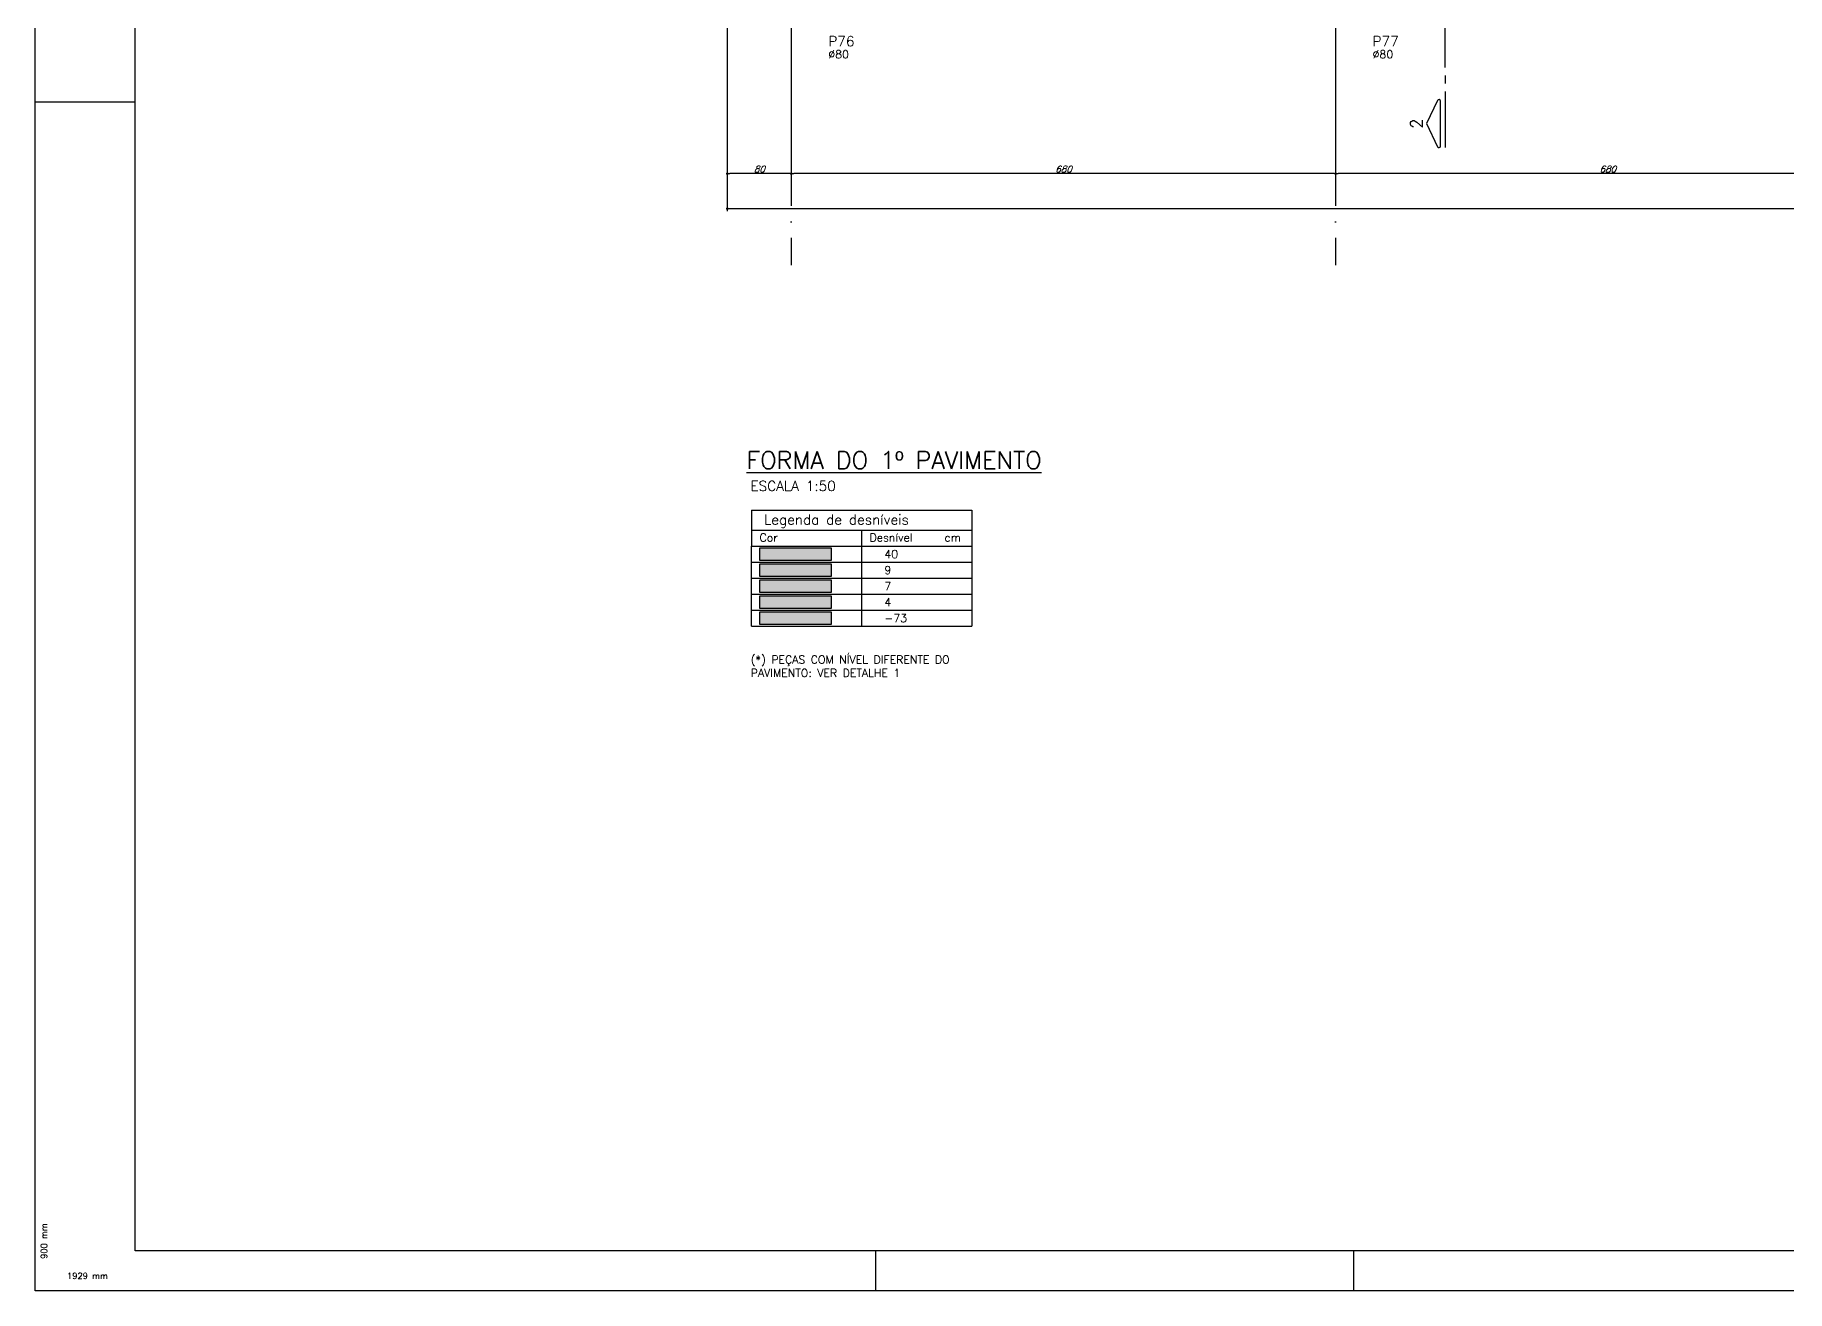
# Model space of a CAD drawing. Extents: x -4245 to 5400, y -2094 to 2406.
# Drawn here: x -4245 to -2056, y -2094 to -526 of the extents above; entities that cross this region are included whole.
import ezdxf
from ezdxf.enums import TextEntityAlignment as Align

# ---------------------------------------------------------------- set-up
doc = ezdxf.new("R2010")
doc.units = 0
doc.header["$LTSCALE"] = 50
doc.header["$MEASUREMENT"] = 0
doc.linetypes.add('EIXO', pattern=[6.8, 6, -0.4, 0, -0.4])
doc.layers.get('0').update_dxf_attribs({"linetype": 'CONTINUOUS'})
doc.layers.get('DEFPOINTS').update_dxf_attribs({"linetype": 'CONTINUOUS'})
for name, color, linetype in [('AR-TEXTO_REGUA 120_1-200', 4, 'CONTINUOUS'), ('F-CORTE-INDICAÇÃO', 4, 'CONTINUOUS'), ('F-COTAS', 106, 'CONTINUOUS'), ('F-DESNIVEL-1', 254, 'CONTINUOUS'), ('F-EIXO', 12, 'EIXO'), ('F-MARGEM', 1, 'CONTINUOUS'), ('F-PILARES-DIM', 172, 'CONTINUOUS'), ('F-PILARES-NOME', 170, 'CONTINUOUS'), ('F-TABELA-NÍVEIS', 1, 'CONTINUOUS'), ('F-TEXTO', 6, 'CONTINUOUS')]:
    doc.layers.add(name, color=color, linetype=linetype)
for name, color, linetype, true_color in [('F-DESNIVEL-14', 7, 'CONTINUOUS', 0xf0c37f), ('F-DESNIVEL-2', 7, 'CONTINUOUS', 0xffd1e8), ('F-DESNIVEL-3', 7, 'CONTINUOUS', 0xd5c7ff), ('F-DESNIVEL-4', 7, 'CONTINUOUS', 0xc3f1b6)]:
    doc.layers.add(name, color=color, linetype=linetype, true_color=true_color)
doc.styles.add('CP-TEXT-INCL', font='simplex.shx', dxfattribs={"oblique": 20})
doc.styles.add('MCP', font='simplex.shx')
doc.styles.add('REGUA-120-esc1_200', font='simplex.shx', dxfattribs={"height": 0.6})
doc.styles.add('ROMANS', font='simplex.shx')
doc.dimstyles.new('CP-COTAS-50', dxfattribs={"dimscale": 0.64, "dimtxt": 12.5, "dimasz": 5, "dimexe": 5, "dimexo": 5, "dimgap": 2.5, "dimtad": 1, "dimdec": 1, "dimdsep": 46, "dimtxsty": 'CP-TEXT-INCL', "dimblk1": 'DOT', "dimblk2": 'DOT', "dimsah": 1, "dimcen": 9, "dimclrd": 256, "dimclre": 256, "dimclrt": 256, "dimadec": 0, "dimazin": 0, "dimtfac": 1, "dimtdec": 1, "dimtmove": 2, "dimatfit": 3, "dimldrblk": 'DOT', "dimfxl": 0, "dimtolj": 1, "dimarcsym": 0})

# ---------------------------------------------------------------- blocks, each defined once
blk = doc.blocks.new('*U10')
at = {"layer": 'F-CORTE-INDICAÇÃO'}
for p, q in [((-100, 0), (-170, 0)), ((-80, 0), (-90, 0)), ((-70, 0), (0, 0))]:
    blk.add_line(p, q, dxfattribs=at)
blk.add_lwpolyline([(-112, 6, 0.802585), (-111.2, 9.8), (-140, 23.3), (-168.8, 9.8, 0.802585), (-168, 6)], format="xyb", close=True, dxfattribs=at)
at = {"layer": 'F-CORTE-INDICAÇÃO', "style": 'ROMANS'}
blk.add_attdef('CORTE', text='', height=15, dxfattribs=at).set_placement((-140, 35.8), align=Align.MIDDLE_CENTER)
at = {"layer": 'F-CORTE-INDICAÇÃO', "color": 2, "style": 'ROMANS'}
blk.add_attdef('FOLHA', text='', height=12, dxfattribs=at).set_placement((-140, -10), align=Align.MIDDLE_CENTER)
blk = doc.blocks.new('*U152')
at = {"layer": 'F-EIXO'}
blk.add_line((0, 0), (0, -2755), dxfattribs=at)
at = {"layer": 'F-EIXO', "color": 2, "linetype": 'Continuous'}
blk.add_circle((0, 28.2072), 28.2072, dxfattribs=at)
at = {"layer": 'F-TEXTO', "style": 'ROMANS'}
blk.add_attdef('EIXO', text='', height=17.5, rotation=360, dxfattribs=at).set_placement((0, 28.2072), align=Align.MIDDLE_CENTER)
blk = doc.blocks.new('*U166')
at = {"layer": 'F-EIXO'}
blk.add_line((0, 0), (0, -2755), dxfattribs=at)
at = {"layer": 'F-EIXO', "color": 2, "linetype": 'Continuous'}
blk.add_circle((0, 28.2072), 28.2072, dxfattribs=at)
at = {"layer": 'F-TEXTO', "style": 'ROMANS'}
blk.add_attdef('EIXO', text='', height=17.5, rotation=360, dxfattribs=at).set_placement((0, 28.2072), align=Align.MIDDLE_CENTER)
blk = doc.blocks.new('A0-4L_900')
at = {"layer": 'F-MARGEM', "color": 2}
for p, q in [((0, 29.7), (2.5, 29.7)), ((21, 1), (21, 0)), ((32.95, 0), (32.95, 1))]:
    blk.add_line(p, q, dxfattribs=at)
blk.add_lwpolyline([(0, 0), (0, 90), (192.9, 90), (192.9, 0)], close=True, dxfattribs=at)
at = {"layer": 'F-MARGEM', "color": 7}
blk.add_lwpolyline([(2.5, 89), (191.9, 89), (191.9, 1), (2.5, 1)], close=True, dxfattribs=at)
at = {"layer": 'F-MARGEM', "color": 1, "style": 'ROMANS'}
blk.add_text('900 mm', height=0.1524, rotation=90, dxfattribs=at).set_placement((0.3, 0.8))
blk.add_text('1929 mm', height=0.1524, dxfattribs=at).set_placement((0.8, 0.3))
blk = doc.blocks.new('_DOT')
at = {"color": 0, "linetype": 'ByBlock'}
blk.add_line((-0.5, 0), (-1, 0), dxfattribs=at)
at = {"color": 0, "linetype": 'ByBlock', "const_width": 0.5}
blk.add_lwpolyline([(-0.25, 0, 1), (0.25, 0, 1)], format="xyb", close=True, dxfattribs=at)
blk = doc.blocks.new('*D190')
at = {"layer": 'DEFPOINTS', "color": 0, "linetype": 'Continuous', "transparency": 16777216}
for p in [(-3380, -315.5), (3259.5, -315.5), (3259.5, -742.8)]:
    blk.add_point(p, dxfattribs=at)
at = {"layer": 'F-COTAS', "linetype": 'Continuous', "lineweight": -2, "transparency": 16777216}
for p, q in [((-3380, -318.7), (-3380, -746)), ((3259.5, -318.7), (3259.5, -746)), ((-3376.8, -742.8), (3256.3, -742.8))]:
    blk.add_line(p, q, dxfattribs=at)
at = {"layer": 'F-COTAS', "linetype": 'Continuous', "lineweight": -2, "transparency": 16777216, "xscale": 3.2, "yscale": 3.2, "zscale": 3.2, "rotation": 180}
blk.add_blockref('_DOT', (-3380, -742.8), dxfattribs=at)
at = {"layer": 'F-COTAS', "linetype": 'Continuous', "lineweight": -2, "transparency": 16777216, "xscale": 3.2, "yscale": 3.2, "zscale": 3.2}
blk.add_blockref('_DOT', (3259.5, -742.8), dxfattribs=at)
at = {"layer": 'F-COTAS', "linetype": 'Continuous', "transparency": 16777216, "insert": (-60.2, -737.2), "char_height": 8, "attachment_point": 5, "style": 'CP-TEXT-INCL'}
blk.add_mtext('\\A1;6639.5', dxfattribs=at)
blk = doc.blocks.new('*D210')
at = {"layer": 'DEFPOINTS', "color": 0, "linetype": 'Continuous', "transparency": 16777216}
for p in [(-2620, -699.1), (-2620, -699.1), (-1940, -699.1)]:
    blk.add_point(p, dxfattribs=at)
at = {"layer": 'F-COTAS', "linetype": 'Continuous', "lineweight": -2, "transparency": 16777216}
blk.add_line((-1943.2, -699.1), (-2616.8, -699.1), dxfattribs=at)
at = {"layer": 'F-COTAS', "linetype": 'Continuous', "lineweight": -2, "transparency": 16777216, "xscale": 3.2, "yscale": 3.2, "zscale": 3.2, "rotation": 180}
blk.add_blockref('_DOT', (-2620, -699.1), dxfattribs=at)
at = {"layer": 'F-COTAS', "linetype": 'Continuous', "lineweight": -2, "transparency": 16777216, "xscale": 3.2, "yscale": 3.2, "zscale": 3.2}
blk.add_blockref('_DOT', (-1940, -699.1), dxfattribs=at)
at = {"layer": 'F-COTAS', "linetype": 'Continuous', "transparency": 16777216, "insert": (-2280, -693.5), "char_height": 8, "attachment_point": 5, "style": 'CP-TEXT-INCL'}
blk.add_mtext('\\A1;680', dxfattribs=at)
blk = doc.blocks.new('*D211')
at = {"layer": 'DEFPOINTS', "color": 0, "linetype": 'Continuous', "transparency": 16777216}
for p in [(-3300, -699.1), (-3300, -699.1), (-2620, -699.1)]:
    blk.add_point(p, dxfattribs=at)
at = {"layer": 'F-COTAS', "linetype": 'Continuous', "lineweight": -2, "transparency": 16777216}
blk.add_line((-2623.2, -699.1), (-3296.8, -699.1), dxfattribs=at)
at = {"layer": 'F-COTAS', "linetype": 'Continuous', "lineweight": -2, "transparency": 16777216, "xscale": 3.2, "yscale": 3.2, "zscale": 3.2, "rotation": 180}
blk.add_blockref('_DOT', (-3300, -699.1), dxfattribs=at)
at = {"layer": 'F-COTAS', "linetype": 'Continuous', "lineweight": -2, "transparency": 16777216, "xscale": 3.2, "yscale": 3.2, "zscale": 3.2}
blk.add_blockref('_DOT', (-2620, -699.1), dxfattribs=at)
at = {"layer": 'F-COTAS', "linetype": 'Continuous', "transparency": 16777216, "insert": (-2960, -693.5), "char_height": 8, "attachment_point": 5, "style": 'CP-TEXT-INCL'}
blk.add_mtext('\\A1;680', dxfattribs=at)
blk = doc.blocks.new('*D212')
at = {"layer": 'DEFPOINTS', "color": 0, "linetype": 'Continuous', "transparency": 16777216}
for p in [(-3380, -315.5), (-3380, -699.1), (-3300, -699.1)]:
    blk.add_point(p, dxfattribs=at)
at = {"layer": 'F-COTAS', "linetype": 'Continuous', "lineweight": -2, "transparency": 16777216}
for p, q in [((-3380, -318.7), (-3380, -702.3)), ((-3303.2, -699.1), (-3376.8, -699.1))]:
    blk.add_line(p, q, dxfattribs=at)
at = {"layer": 'F-COTAS', "linetype": 'Continuous', "lineweight": -2, "transparency": 16777216, "xscale": 3.2, "yscale": 3.2, "zscale": 3.2, "rotation": 180}
blk.add_blockref('_DOT', (-3380, -699.1), dxfattribs=at)
at = {"layer": 'F-COTAS', "linetype": 'Continuous', "lineweight": -2, "transparency": 16777216, "xscale": 3.2, "yscale": 3.2, "zscale": 3.2}
blk.add_blockref('_DOT', (-3300, -699.1), dxfattribs=at)
at = {"layer": 'F-COTAS', "linetype": 'Continuous', "transparency": 16777216, "insert": (-3340, -693.5), "char_height": 8, "attachment_point": 5, "style": 'CP-TEXT-INCL'}
blk.add_mtext('\\A1;80', dxfattribs=at)

msp = doc.modelspace()

# ---------------------------------------------------------------- linework, layer by layer
at = {"layer": 'F-DESNIVEL-1'}
for points in [[(-3339.651, -1181.72), (-3339.651, -1166.72), (-3339.651, -1181.72)], [(-3339.651, -1201.72), (-3249.651, -1201.72), (-3249.651, -1186.72)], [(-3339.651, -1201.72), (-3249.651, -1186.72), (-3339.651, -1186.72)], [(-3339.651, -1201.72), (-3339.651, -1186.72), (-3339.651, -1201.72)]]:
    msp.add_solid(points, dxfattribs=at)
at = {"layer": 'F-DESNIVEL-14', "linetype": 'Continuous'}
for points in [[(-3339.651, -1181.72), (-3249.651, -1181.72), (-3249.651, -1166.72)], [(-3339.651, -1181.72), (-3249.651, -1166.72), (-3339.651, -1166.72)]]:
    msp.add_solid(points, dxfattribs=at)
at = {"layer": 'F-DESNIVEL-2'}
for points in [[(-3339.651, -1221.72), (-3249.651, -1221.72), (-3249.651, -1206.72)], [(-3339.651, -1221.72), (-3249.651, -1206.72), (-3339.651, -1206.72)], [(-3339.651, -1221.72), (-3339.651, -1206.72), (-3339.651, -1221.72)]]:
    msp.add_solid(points, dxfattribs=at)
at = {"layer": 'F-DESNIVEL-3'}
for points in [[(-3339.651, -1241.72), (-3249.651, -1241.72), (-3249.651, -1226.72)], [(-3339.651, -1241.72), (-3249.651, -1226.72), (-3339.651, -1226.72)], [(-3339.651, -1241.72), (-3339.651, -1226.72), (-3339.651, -1241.72)], [(-3339.651, -1261.72), (-3339.651, -1246.72), (-3339.651, -1261.72)]]:
    msp.add_solid(points, dxfattribs=at)
at = {"layer": 'F-DESNIVEL-4'}
for points in [[(-3339.651, -1261.72), (-3249.651, -1261.72), (-3249.651, -1246.72)], [(-3339.651, -1261.72), (-3249.651, -1246.72), (-3339.651, -1246.72)]]:
    msp.add_solid(points, dxfattribs=at)
at = {"layer": 'F-TABELA-NÍVEIS'}
for p, q in [((-3349.651, -1119.22), (-3349.651, -1164.22)), ((-3349.651, -1119.22), (-3074.651, -1119.22)), ((-3074.651, -1119.22), (-3074.651, -1144.22)), ((-3349.651, -1144.22), (-3074.651, -1144.22)), ((-3212.151, -1144.22), (-3212.151, -1164.22)), ((-3074.651, -1144.22), (-3074.651, -1164.22)), ((-3349.651, -1164.22), (-3074.651, -1164.22)), ((-3349.651, -1184.22), (-3349.651, -1164.22)), ((-3249.651, -1166.72), (-3339.651, -1166.72)), ((-3339.651, -1166.72), (-3339.651, -1181.72)), ((-3339.651, -1181.72), (-3249.651, -1181.72)), ((-3249.651, -1181.72), (-3249.651, -1166.72)), ((-3212.151, -1164.22), (-3212.151, -1184.22)), ((-3074.651, -1164.22), (-3074.651, -1184.22)), ((-3349.651, -1204.22), (-3349.651, -1184.22)), ((-3349.651, -1184.22), (-3074.651, -1184.22)), ((-3249.651, -1186.72), (-3339.651, -1186.72)), ((-3339.651, -1186.72), (-3339.651, -1201.72)), ((-3339.651, -1201.72), (-3249.651, -1201.72)), ((-3249.651, -1201.72), (-3249.651, -1186.72)), ((-3212.151, -1184.22), (-3212.151, -1204.22)), ((-3074.651, -1184.22), (-3074.651, -1204.22)), ((-3349.651, -1204.22), (-3074.651, -1204.22)), ((-3349.651, -1224.22), (-3349.651, -1204.22)), ((-3349.651, -1224.22), (-3074.651, -1224.22)), ((-3349.651, -1244.22), (-3349.651, -1224.22)), ((-3249.651, -1206.72), (-3339.651, -1206.72)), ((-3339.651, -1206.72), (-3339.651, -1221.72)), ((-3339.651, -1221.72), (-3249.651, -1221.72)), ((-3249.651, -1221.72), (-3249.651, -1206.72)), ((-3212.151, -1204.22), (-3212.151, -1224.22)), ((-3212.151, -1224.22), (-3212.151, -1244.22)), ((-3074.651, -1204.22), (-3074.651, -1224.22)), ((-3074.651, -1224.22), (-3074.651, -1244.22)), ((-3349.651, -1244.22), (-3074.651, -1244.22)), ((-3349.651, -1264.22), (-3349.651, -1244.22)), ((-3249.651, -1226.72), (-3339.651, -1226.72)), ((-3339.651, -1226.72), (-3339.651, -1241.72)), ((-3339.651, -1241.72), (-3249.651, -1241.72)), ((-3249.651, -1246.72), (-3339.651, -1246.72)), ((-3339.651, -1246.72), (-3339.651, -1261.72)), ((-3249.651, -1241.72), (-3249.651, -1226.72)), ((-3249.651, -1261.72), (-3249.651, -1246.72)), ((-3212.151, -1244.22), (-3212.151, -1264.22)), ((-3074.651, -1244.22), (-3074.651, -1264.22)), ((-3349.651, -1264.22), (-3074.651, -1264.22)), ((-3339.651, -1261.72), (-3249.651, -1261.72))]:
    msp.add_line(p, q, dxfattribs=at)

# ---------------------------------------------------------------- block references
at = {"layer": 'F-CORTE-INDICAÇÃO', "linetype": 'Continuous'}
ref = msp.add_blockref('*U10', (-2482.991, -496.668), dxfattribs=dict(at, rotation=90))
ref.add_attrib('CORTE', '2', dxfattribs={"height": 15, "rotation": 90, "style": 'ROMANS'}).set_placement((-2518.755, -636.668), align=Align.MIDDLE_CENTER)
at = {"layer": 'F-EIXO', "linetype": 'Continuous'}
for name, p, values in [('*U152', (-3300, 1941.357), {'EIXO': '1'}), ('*U166', (-2620, 1941.357), {'EIXO': '2'})]:
    msp.add_blockref(name, p, dxfattribs=at).add_auto_attribs(values)
at = {"layer": 'F-MARGEM', "linetype": 'Continuous', "xscale": 50, "yscale": 50, "zscale": 50}
msp.add_blockref('A0-4L_900', (-4244.836, -2094.493), dxfattribs=at)

# ---------------------------------------------------------------- texts
at = {"layer": 'AR-TEXTO_REGUA 120_1-200', "color": 2, "style": 'REGUA-120-esc1_200'}
msp.add_text('ESCALA 1:50', height=12.5, dxfattribs=at).set_placement((-3351.022, -1095.457))
at = {"layer": 'F-PILARES-DIM', "linetype": 'Continuous', "style": 'MCP'}
for p in [(-3253.75, -555.125), (-2573.75, -555.125)]:
    msp.add_text('%%c80', height=10, dxfattribs=at).set_placement(p)
at = {"layer": 'F-PILARES-NOME', "linetype": 'Continuous', "style": 'MCP'}
for s, p in [('P76', (-3253.75, -540.125)), ('P77', (-2573.75, -540.125))]:
    msp.add_text(s, height=12.5, dxfattribs=at).set_placement(p)
at = {"layer": 'F-TABELA-NÍVEIS', "color": 3, "style": 'MCP'}
msp.add_text('Legenda de desníveis', height=12.5, dxfattribs=at).set_placement((-3334.175, -1137.423))
at = {"layer": 'F-TABELA-NÍVEIS', "color": 2, "style": 'MCP'}
for s, p in [('Cor', (-3339.651, -1158.595)), ('Desnível', (-3202.151, -1158.595)), ('cm', (-3108.614, -1158.595)), ('40', (-3183.692, -1179.22)), ('9', (-3183.692, -1199.22)), ('7', (-3183.692, -1219.22)), ('4', (-3183.692, -1239.22)), ('-73', (-3183.692, -1259.22))]:
    msp.add_text(s, height=10, dxfattribs=at).set_placement(p)
at = {"layer": 'F-TABELA-NÍVEIS', "color": 2, "insert": (-3350.712, -1301.046), "char_height": 10, "width": 276.95934, "attachment_point": 1, "style": 'MCP'}
msp.add_mtext('(*) PEÇAS COM NÍVEL DIFERENTE DO PAVIMENTO: VER DETALHE 1', dxfattribs=at)
at = {"layer": 'F-TEXTO', "style": 'ROMANS'}
msp.add_text('%%UFORMA DO 1º PAVIMENTO', height=21.875, dxfattribs=at).set_placement((-3355.862, -1067.845))

# ---------------------------------------------------------------- dimensions: what is measured, and where the dimension line sits
at = {"layer": 'F-COTAS', "linetype": 'Continuous'}
for base, p1, p2, picture, middle in [((3259.5, -742.788), (-3380, -315.5), (3259.5, -315.5), '*D190', (-60.25, -737.188)), ((-3380, -699.086), (-3300, -699.086), (-3380, -315.5), '*D212', (-3340, -693.486)), ((-3300, -699.086), (-2620, -699.086), (-3300, -699.086), '*D211', (-2960, -693.486)), ((-2620, -699.086), (-1940, -699.086), (-2620, -699.086), '*D210', (-2280, -693.486))]:
    dim = msp.add_linear_dim(base=base, p1=p1, p2=p2, dimstyle='CP-COTAS-50', dxfattribs=at)
    dim.commit()
    dim.dimension.update_dxf_attribs({"geometry": picture, "text_midpoint": middle})

doc.saveas('drawing.dxf')
